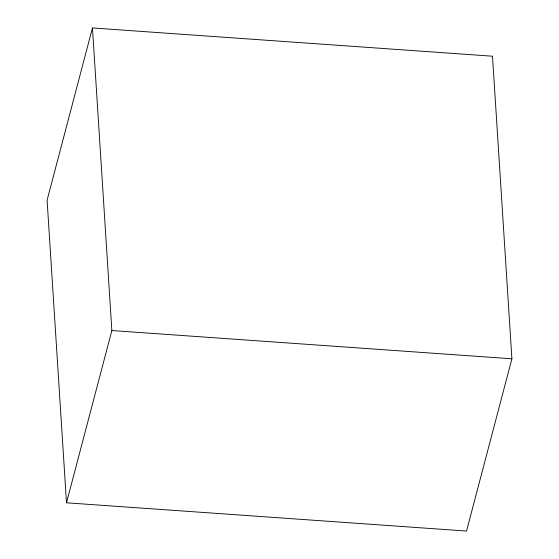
<?xml version="1.0" encoding="UTF-8"?>
<svg xmlns="http://www.w3.org/2000/svg" width="559" height="559" viewBox="0 0 559 559"><rect width="100%" height="100%" fill="white"/><g stroke="black" fill="none" stroke-linecap="round" stroke-linejoin="round"><path stroke-width="0.84" d="M92.459 27.95L47.096 200.206L66.5 502.793L466.541 531.05L511.904 358.794L492.5 56.207L92.459 27.95L111.863 330.537L66.5 502.793M111.863 330.537L511.904 358.794"/></g></svg>
